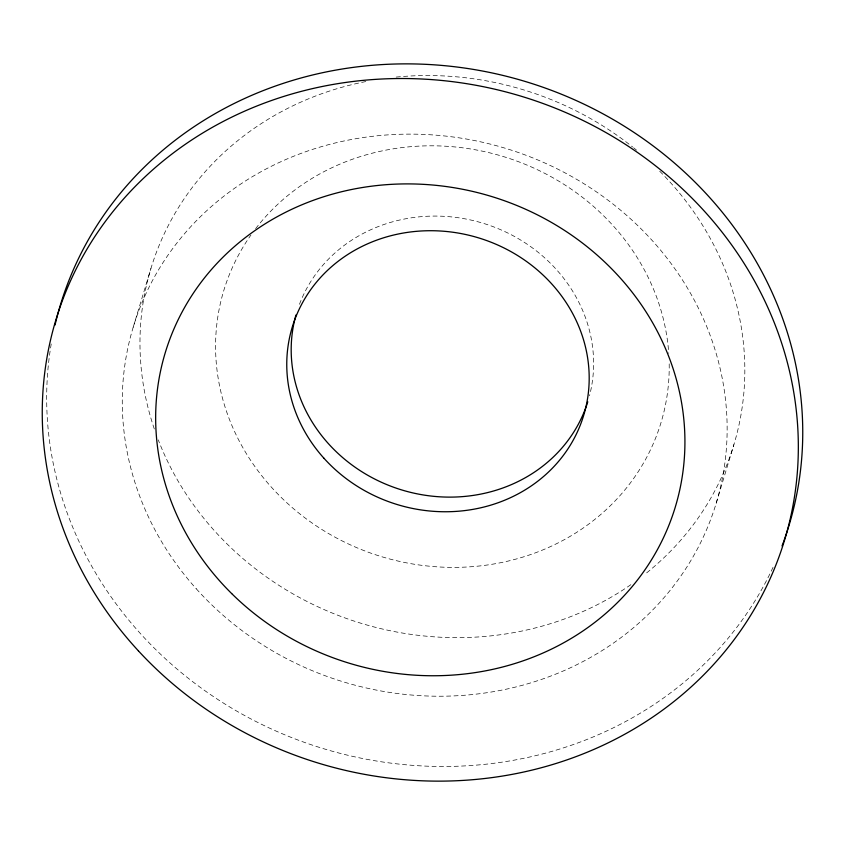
<?xml version="1.0" encoding="UTF-8"?>
<svg xmlns="http://www.w3.org/2000/svg" width="845" height="845" viewBox="0 0 845 845"><rect width="100%" height="100%" fill="white"/><g stroke="black" fill="none" stroke-linecap="round" stroke-linejoin="round"><path stroke-width="0.63" stroke-dasharray="4.22 3.17" d="M133.214 327.173L150.896 268.583M716.211 503.187L733.893 444.607M773.027 567.344A380.62 348.52 16.8 0 1 321.248 747.983A380.62 348.52 16.8 0 1 51.218 343.999M659.713 171.208A304.496 278.818 16.8 0 1 645.337 573.924M630.856 584.687A304.496 278.818 16.8 0 1 158.258 439.875M154.308 428.964A304.496 278.818 16.8 0 1 366.445 81.437M396.199 77.075A304.496 278.818 16.8 0 1 632.62 146.977M633.602 147.759A304.496 278.818 16.8 0 1 636.528 150.146M669.198 363.91A228.372 209.116 16.8 0 1 380.599 556.369A228.372 209.116 16.8 0 1 250.933 235.026M255.623 228.668A228.372 209.116 16.8 0 1 502.817 156.399A228.372 209.116 16.8 0 1 668.754 353.358M299.468 304.295A152.248 139.404 16.8 0 1 484.65 223.745A152.248 139.404 16.8 0 1 589.504 395.777M196.272 588.796A304.496 278.818 16.8 0 0 710.571 519.77A304.496 278.818 16.8 0 0 367.279 136.964A304.496 278.818 16.8 0 0 196.272 588.796"/><path stroke-width="1.27" d="M783.378 542.332A380.62 348.52 16.8 0 1 782.026 545.954M55.031 325.04A380.62 348.52 16.8 0 1 523.456 80.94A380.62 348.52 16.8 0 1 783.811 541.117M587.782 401.797A152.248 139.404 16.8 0 1 402.759 490.248A152.248 139.404 16.8 0 1 295.951 314.995M138.411 650.872A380.62 348.52 16.8 0 0 779.396 555.767A380.62 348.52 16.8 0 0 343.059 82.831A380.62 348.52 16.8 0 0 138.411 650.872M323.762 458.043A152.248 139.404 16.8 0 0 580.906 423.535A152.248 139.404 16.8 0 0 409.265 232.132A152.248 139.404 16.8 0 0 323.762 458.043M231.688 593.581A266.428 243.962 16.8 0 0 675.356 506.831A266.428 243.962 16.8 0 0 353.823 189.058A266.428 243.962 16.8 0 0 231.688 593.581"/></g></svg>
